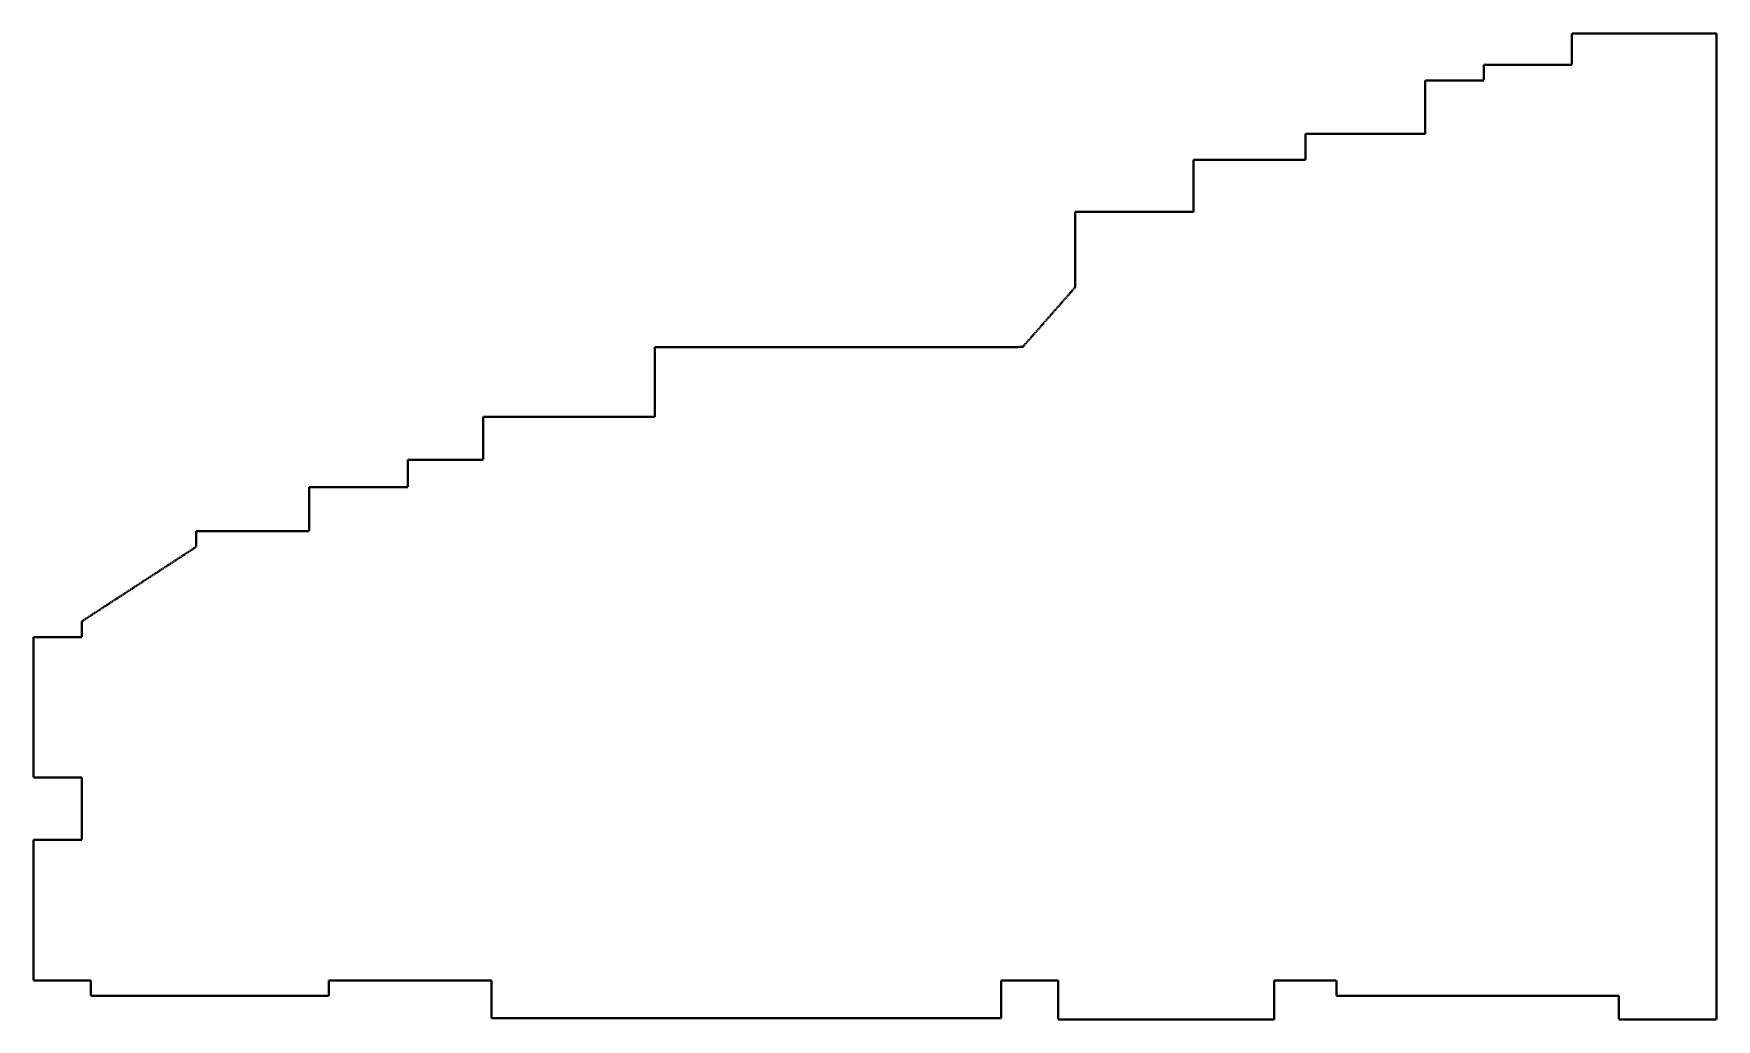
# Model space of a CAD drawing. Header units: inches. Extents: x -105452 to 530452, y -260293 to 806398.
# Drawn here: x 256086 to 257380, y -260293 to -259535 of the extents above; entities that cross this region are included whole.
import ezdxf

# ---------------------------------------------------------------- set-up
doc = ezdxf.new("R2010")
doc.units = ezdxf.units.IN
doc.header["$MEASUREMENT"] = 0
doc.linetypes.add('DASHED', pattern=[0.75, 0.5, -0.25])
doc.layers.add('Dim', color=7, linetype='CONTINUOUS', lineweight=5)

msp = doc.modelspace()

# ---------------------------------------------------------------- linework, layer by layer
at = {"layer": 'Dim', "color": 3, "linetype": 'DASHED', "lineweight": 40}
msp.add_lwpolyline([(257379.7484134, -259535.4885549), (257268.7484134, -259535.4885549), (257268.7484134, -259559.4885549), (257200.8284134, -259559.4885549), (257200.8284134, -259571.4885549), (257155.8284134, -259571.4885549), (257155.8284134, -259612.5285549), (257063.9084134, -259612.5285549), (257063.7179955, -259632.4885549), (256977.7979955, -259632.4885549), (256977.7979955, -259672.5285549), (256886.7484134, -259672.5285549), (256886.7484134, -259730.4885549), (256846.5105404, -259776.2157409), (256842.7484129, -259776.4885549), (256563.5505404, -259776.4885549), (256563.5505404, -259830.2157409), (256431.5505404, -259830.2157409), (256431.5505404, -259863.2157409), (256373.5905404, -259863.2157409), (256373.5905404, -259884.2157409), (256297.6305404, -259884.2157409), (256297.6305404, -259918.1757409), (256210.7268033, -259918.1753548), (256210.7268033, -259930.1753548), (256122.7484134, -259987.4885549), (256122.7484134, -259999.4885549), (256085.7884134, -259999.4885549), (256085.7884134, -260107.4885549), (256122.7484134, -260107.4885549), (256122.7484134, -260155.4885549), (256085.7884134, -260155.4885549), (256085.7884134, -260263.4885549), (256128.7484134, -260263.4885549), (256129.7484134, -260263.4885549), (256129.7484134, -260275.4885549), (256312.7484134, -260275.4885549), (256312.7484134, -260263.4885549), (256437.7484134, -260263.4885549), (256437.7484134, -260292.4885549), (256829.7484134, -260292.4885549), (256829.7484134, -260263.4885549), (256873.7484134, -260263.4885549), (256873.7484134, -260293.4885549), (257039.7484134, -260293.4885549), (257039.7484134, -260263.4885549), (257087.7484134, -260263.4885549), (257087.7484134, -260275.4885549), (257304.7484134, -260275.4885549), (257304.7484134, -260293.4885549), (257379.7484134, -260293.4885549), (257379.7484134, -259535.4885549)], dxfattribs=at)

doc.saveas('drawing.dxf')
